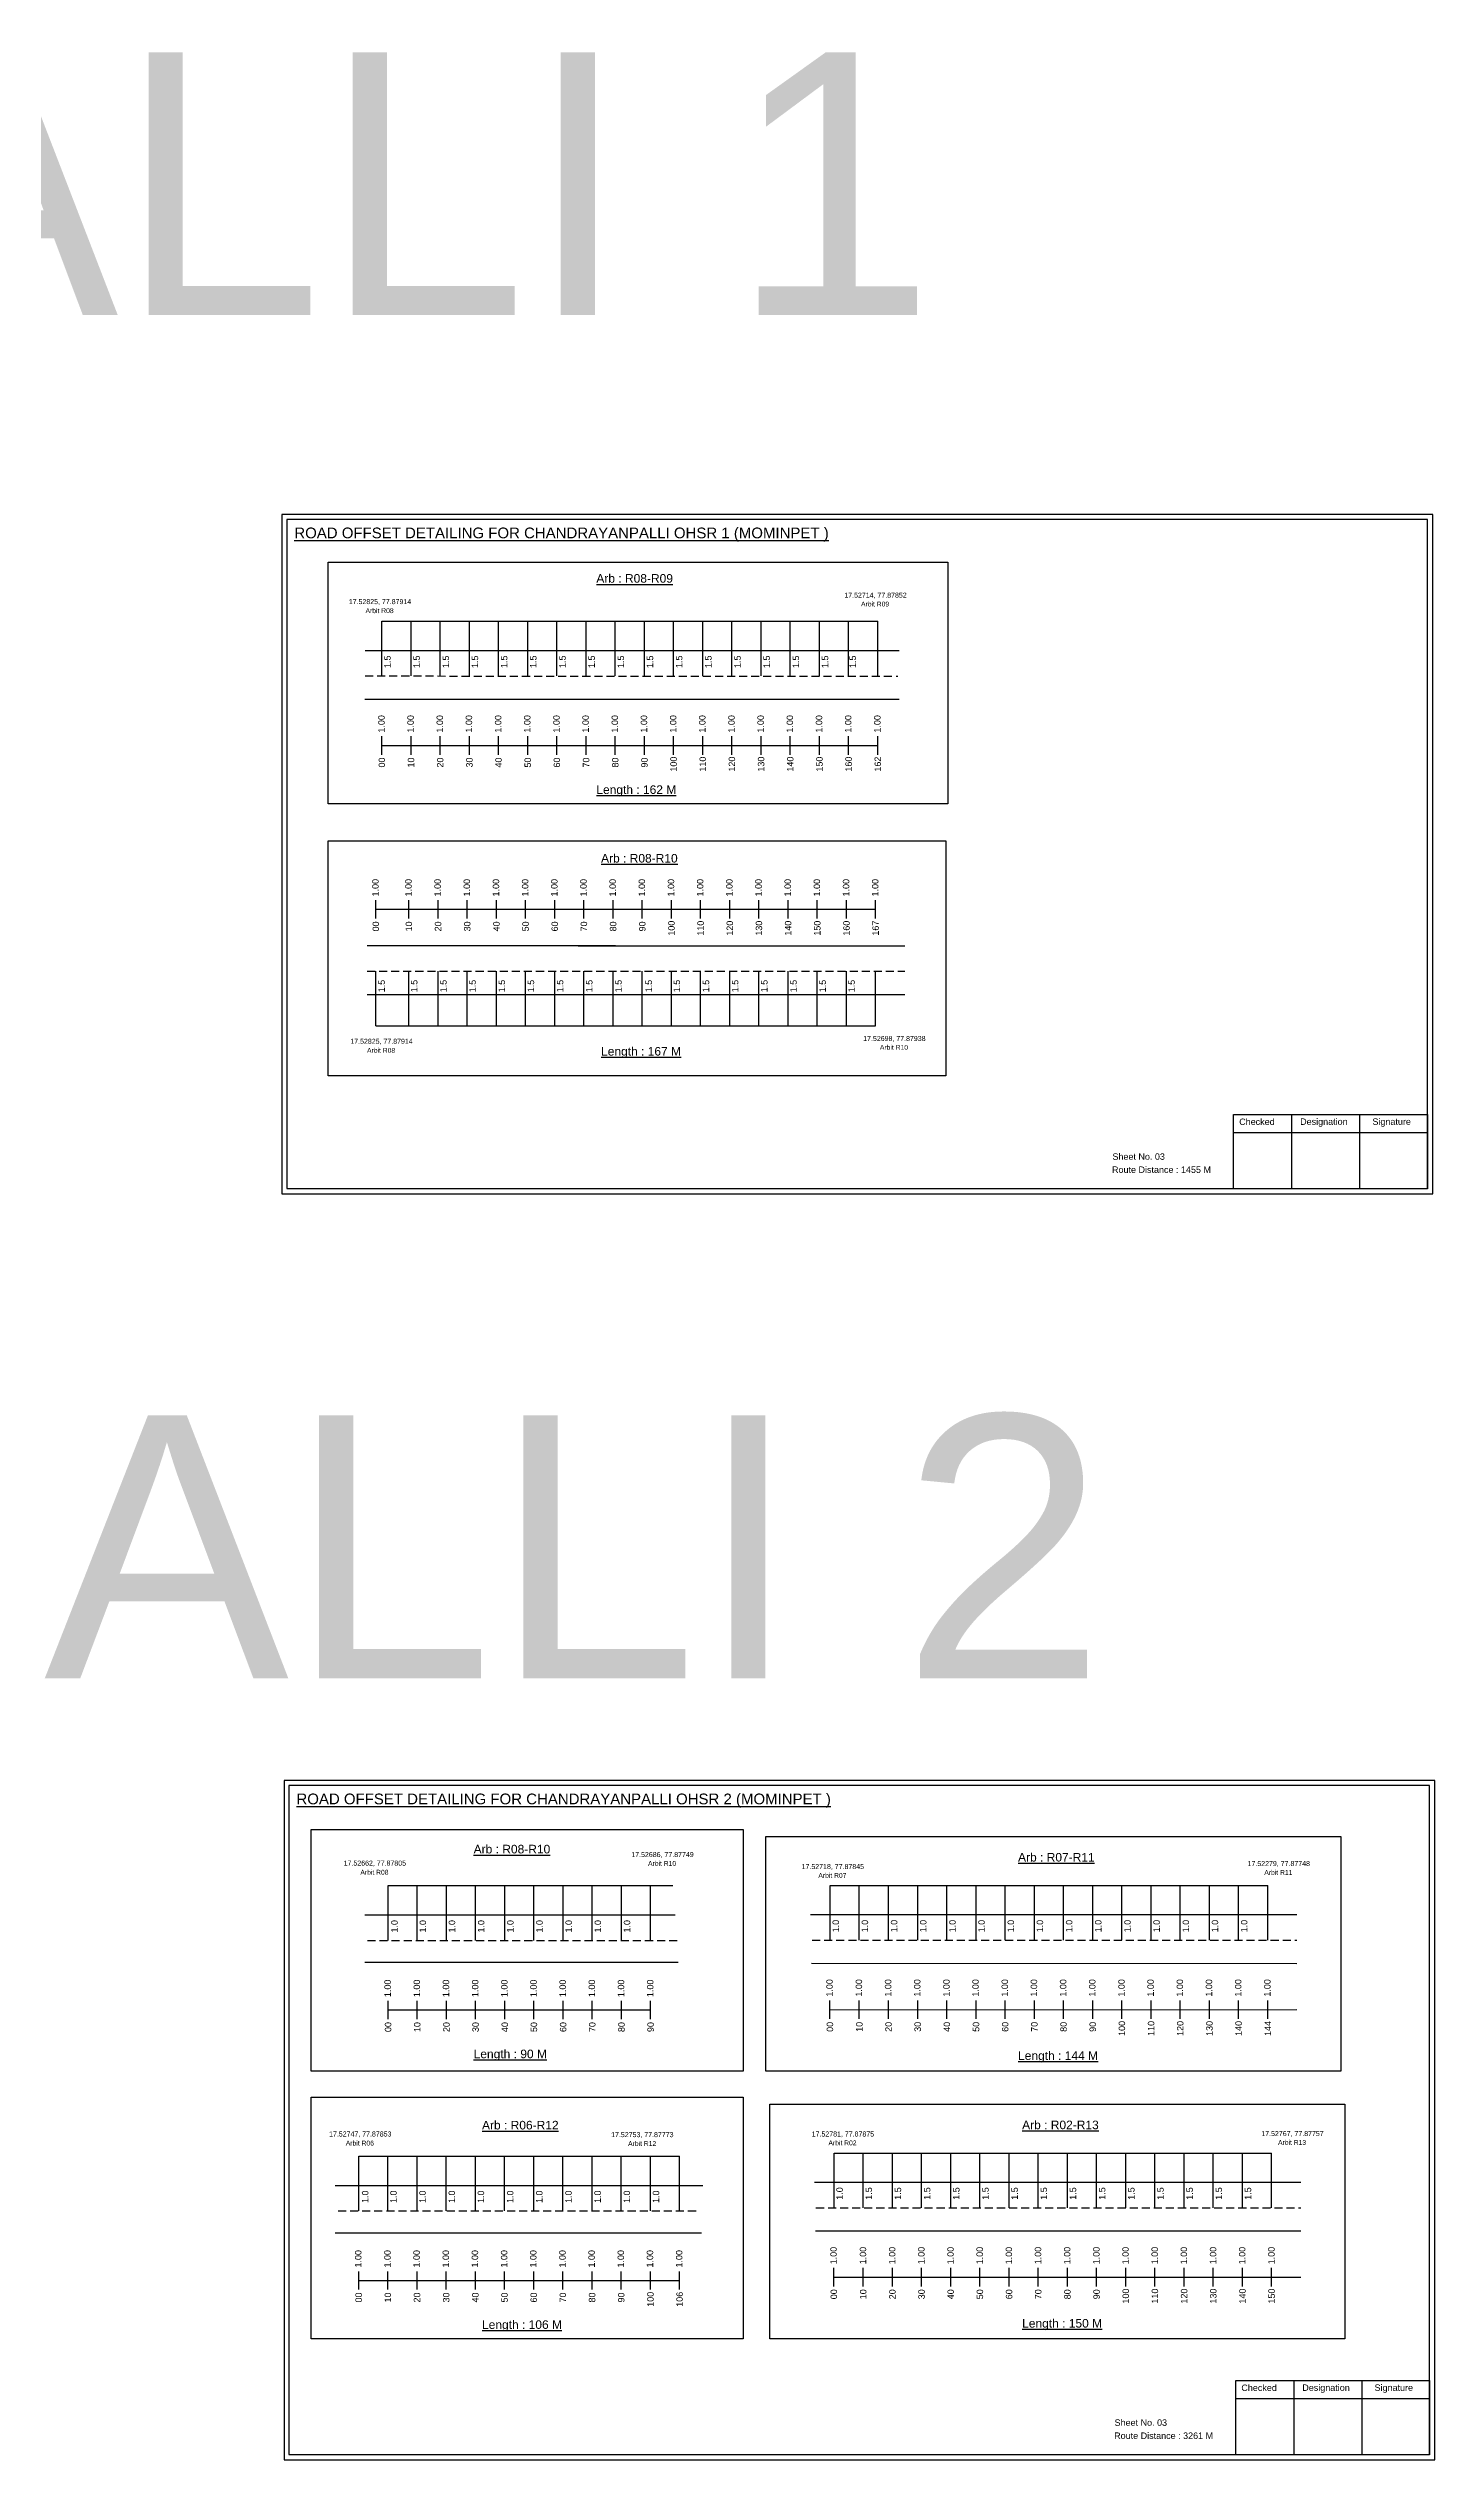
# Model space of a CAD drawing. Header units: inches. Extents: x 396 to 3839, y 6 to 2803.
# Drawn here: x 1781 to 2428, y 6 to 1130 of the extents above; entities that cross this region are included whole.
import ezdxf

# ---------------------------------------------------------------- set-up
doc = ezdxf.new("R2010")
doc.units = ezdxf.units.IN
doc.header["$MEASUREMENT"] = 0
doc.linetypes.add('DASHED2', pattern=[0.375, 0.25, -0.125])
doc.layers.add('PDF_Geometry', color=7, linetype='Continuous')
doc.layers.add('PDF_Text', color=5, linetype='Continuous')
doc.styles.add('PDF Arial', font='arial.ttf')
doc.styles.get("Standard").update_dxf_attribs({"font": 'arial.ttf'})

msp = doc.modelspace()

# ---------------------------------------------------------------- linework, layer by layer
at = {"color": 5}
for p, q in [((1936.9, 863.4), (2168.1, 863.4)), ((1934.1, 674.6), (2167.1, 674.6)), ((1939.8, 273.8), (2072.6, 273.8)), ((2145.9, 273.9), (2349.9, 273.9)), ((1926.1, 147.6), (2075.7, 147.6)), ((2147.7, 149.1), (2351.7, 149.1))]:
    msp.add_line(p, q, dxfattribs=at)
for p, q in [((1936.9, 837.8), (1936.9, 863.4)), ((1950.5, 837.8), (1950.5, 863.4)), ((1964.1, 837.8), (1964.1, 863.4)), ((1977.7, 837.8), (1977.7, 863.4)), ((1991.3, 837.8), (1991.3, 863.4)), ((2004.9, 837.8), (2004.9, 863.4)), ((2018.5, 837.8), (2018.5, 863.4)), ((2032.1, 837.8), (2032.1, 863.4)), ((2045.7, 837.8), (2045.7, 863.4)), ((2059.3, 837.8), (2059.3, 863.4)), ((2072.9, 837.8), (2072.9, 863.4)), ((2086.5, 837.8), (2086.5, 863.4)), ((2100.1, 837.8), (2100.1, 863.4)), ((2113.7, 837.8), (2113.7, 863.4)), ((2127.3, 837.8), (2127.3, 863.4)), ((2140.9, 837.8), (2140.9, 863.4)), ((2154.5, 837.8), (2154.5, 863.4)), ((2168.1, 837.8), (2168.1, 863.4)), ((1929.1, 849.7), (2018.5, 849.7)), ((2018.5, 849.7), (2168.1, 849.7)), ((2168.1, 849.7), (2178, 849.7)), ((1928.9, 827), (2178, 827)), ((2045.9, 712), (1930, 712)), ((2028.4, 712), (2180.7, 712)), ((1934.1, 674.6), (1934.1, 700.1)), ((1949.5, 674.6), (1949.5, 700.1)), ((1963.1, 674.6), (1963.1, 700.1)), ((1976.7, 674.6), (1976.7, 700.1)), ((1990.3, 674.6), (1990.3, 700.1)), ((2003.9, 674.6), (2003.9, 700.1)), ((2017.5, 674.6), (2017.5, 700.1)), ((2031.1, 674.6), (2031.1, 700.1)), ((2044.7, 674.6), (2044.7, 700.1)), ((2058.3, 674.6), (2058.3, 700.1)), ((2071.9, 674.6), (2071.9, 700.1)), ((2085.5, 674.6), (2085.5, 700.1)), ((2099.1, 674.6), (2099.1, 700.1)), ((2112.7, 674.6), (2112.7, 700.1)), ((2126.3, 674.6), (2126.3, 700.1)), ((2139.9, 674.6), (2139.9, 700.1)), ((2153.5, 674.6), (2153.5, 700.1)), ((2167.1, 674.6), (2167.1, 700.1)), ((1930, 689.3), (2180.7, 689.3)), ((1939.8, 248.2), (1939.8, 273.8)), ((1953.4, 248.2), (1953.4, 273.8)), ((1967, 248.2), (1967, 273.8)), ((1980.6, 248.2), (1980.6, 273.8)), ((1994.2, 248.2), (1994.2, 273.8)), ((2007.8, 248.2), (2007.8, 273.8)), ((2021.4, 248.2), (2021.4, 273.8)), ((2035, 248.2), (2035, 273.8)), ((2048.6, 248.2), (2048.6, 273.8)), ((2062.2, 248.2), (2062.2, 273.8)), ((2145.9, 248.4), (2145.9, 273.9)), ((2159.5, 248.4), (2159.5, 273.9)), ((2173.1, 248.4), (2173.1, 273.9)), ((2186.7, 248.4), (2186.7, 273.9)), ((2200.3, 248.4), (2200.3, 273.9)), ((2213.9, 248.4), (2213.9, 273.9)), ((2227.5, 248.4), (2227.5, 273.9)), ((2241.1, 248.4), (2241.1, 273.9)), ((2254.7, 248.4), (2254.7, 273.9)), ((2268.3, 248.4), (2268.3, 273.9)), ((2281.9, 248.4), (2281.9, 273.9)), ((2295.5, 248.4), (2295.5, 273.9)), ((2309.1, 248.4), (2309.1, 273.9)), ((2322.7, 248.4), (2322.7, 273.9)), ((2336.3, 248.4), (2336.3, 273.9)), ((2349.9, 248.4), (2349.9, 273.9)), ((1928.9, 260.1), (2073.7, 260.1)), ((2136.7, 260.3), (2363.5, 260.3)), ((2075.1, 237.9), (1928.9, 237.9)), ((2137.2, 237.6), (2363.5, 237.5)), ((1926.1, 122.1), (1926.1, 147.6)), ((1939.7, 122.1), (1939.7, 147.6)), ((1953.3, 122.1), (1953.3, 147.6)), ((1966.9, 122.1), (1966.9, 147.6)), ((1980.5, 122.1), (1980.5, 147.6)), ((1994.1, 122.1), (1994.1, 147.6)), ((2007.7, 122.1), (2007.7, 147.6)), ((2021.3, 122.1), (2021.3, 147.6)), ((2034.9, 122.1), (2034.9, 147.6)), ((2048.5, 122.1), (2048.5, 147.6)), ((2062.1, 122.1), (2062.1, 147.6)), ((2075.7, 122.1), (2075.7, 147.6)), ((2147.7, 123.6), (2147.7, 149.1)), ((2161.3, 123.6), (2161.3, 149.1)), ((2174.9, 123.6), (2174.9, 149.1)), ((2188.5, 123.6), (2188.5, 149.1)), ((2202.1, 123.6), (2202.1, 149.1)), ((2215.7, 123.6), (2215.7, 149.1)), ((2229.3, 123.6), (2229.3, 149.1)), ((2242.9, 123.6), (2242.9, 149.1)), ((2256.5, 123.6), (2256.5, 149.1)), ((2270.1, 123.6), (2270.1, 149.1)), ((2283.7, 123.6), (2283.7, 149.1)), ((2297.3, 123.6), (2297.3, 149.1)), ((2310.9, 123.6), (2310.9, 149.1)), ((2324.5, 123.6), (2324.5, 149.1)), ((2338.1, 123.6), (2338.1, 149.1)), ((2351.7, 123.6), (2351.7, 149.1)), ((2138.6, 135.5), (2365.3, 135.5)), ((1915.2, 134), (2086.6, 134)), ((2139, 112.8), (2365.3, 112.8)), ((2085.9, 111.8), (1915.2, 111.8))]:
    msp.add_line(p, q)
at = {"linetype": 'DASHED2', "ltscale": 15}
for p, q in [((1929.1, 837.8), (2177.4, 837.7)), ((1930, 700.1), (2180.7, 700.1)), ((1930.2, 248.2), (2074.6, 248.2)), ((2137.5, 248.4), (2363.5, 248.4)), ((1916.5, 122.1), (2084.1, 122.1)), ((2139.3, 123.6), (2365.3, 123.6))]:
    msp.add_line(p, q, dxfattribs=at)
at = {"color": 217, "true_color": 0x93278f}
for p, q in [((1936.9, 801.1), (1936.9, 809.7)), ((1950.5, 801.1), (1950.5, 809.7)), ((1964.1, 801.1), (1964.1, 809.7)), ((1977.7, 801.1), (1977.7, 809.7)), ((1991.3, 801.1), (1991.3, 809.7)), ((2004.9, 801.1), (2004.9, 809.7)), ((2018.5, 801.1), (2018.5, 809.7)), ((2032.1, 801.1), (2032.1, 809.7)), ((2045.7, 801.1), (2045.7, 809.7)), ((2059.3, 801.1), (2059.3, 809.7)), ((2072.9, 801.1), (2072.9, 809.7)), ((2086.5, 801.1), (2086.5, 809.7)), ((2100.1, 801.1), (2100.1, 809.7)), ((2113.7, 801.1), (2113.7, 809.7)), ((2127.3, 801.1), (2127.3, 809.7)), ((2140.9, 801.1), (2140.9, 809.7)), ((2154.5, 801.1), (2154.5, 809.7)), ((2168.1, 801.1), (2168.1, 809.7)), ((1936.9, 805.4), (2168.1, 805.4)), ((1934.1, 724.7), (1934.1, 733.3)), ((1949.5, 724.7), (1949.5, 733.3)), ((1963.1, 724.7), (1963.1, 733.3)), ((1976.7, 724.7), (1976.7, 733.3)), ((1990.3, 724.7), (1990.3, 733.3)), ((2003.9, 724.7), (2003.9, 733.3)), ((2017.5, 724.7), (2017.5, 733.3)), ((2031.1, 724.7), (2031.1, 733.3)), ((2044.7, 724.7), (2044.7, 733.3)), ((2058.3, 724.7), (2058.3, 733.3)), ((2071.9, 724.7), (2071.9, 733.3)), ((2085.5, 724.7), (2085.5, 733.3)), ((2099.1, 724.7), (2099.1, 733.3)), ((2112.7, 724.7), (2112.7, 733.3)), ((2126.3, 724.7), (2126.3, 733.3)), ((2139.9, 724.7), (2139.9, 733.3)), ((2153.5, 724.7), (2153.5, 733.3)), ((2167.1, 724.7), (2167.1, 733.3)), ((1934.1, 729), (2167.1, 729)), ((1939.8, 211.5), (1939.8, 220.1)), ((1939.8, 215.8), (2062.2, 215.8)), ((1953.4, 211.5), (1953.4, 220.1)), ((1967, 211.5), (1967, 220.1)), ((1980.6, 211.5), (1980.6, 220.1)), ((1994.2, 211.5), (1994.2, 220.1)), ((2007.8, 211.5), (2007.8, 220.1)), ((2021.4, 211.5), (2021.4, 220.1)), ((2035, 211.5), (2035, 220.1)), ((2048.6, 211.5), (2048.6, 220.1)), ((2062.2, 211.5), (2062.2, 220.1)), ((2145.8, 211.7), (2145.8, 220.2)), ((2145.9, 215.9), (2363.5, 216)), ((2159.5, 211.7), (2159.5, 220.2)), ((2173.1, 211.7), (2173.1, 220.2)), ((2186.7, 211.7), (2186.7, 220.2)), ((2200.3, 211.7), (2200.3, 220.2)), ((2213.9, 211.7), (2213.9, 220.2)), ((2227.5, 211.7), (2227.5, 220.2)), ((2241.1, 211.7), (2241.1, 220.2)), ((2254.7, 211.7), (2254.7, 220.2)), ((2268.3, 211.7), (2268.3, 220.2)), ((2281.9, 211.7), (2281.9, 220.2)), ((2295.5, 211.7), (2295.5, 220.2)), ((2309.1, 211.7), (2309.1, 220.2)), ((2322.7, 211.7), (2322.7, 220.2)), ((2336.3, 211.7), (2336.3, 220.2)), ((2349.9, 211.7), (2349.9, 220.2)), ((1926.1, 85.4), (1926.1, 93.9)), ((1939.7, 85.4), (1939.7, 93.9)), ((1953.3, 85.4), (1953.3, 93.9)), ((1966.9, 85.4), (1966.9, 93.9)), ((1980.5, 85.4), (1980.5, 93.9)), ((1994.1, 85.4), (1994.1, 93.9)), ((2007.7, 85.4), (2007.7, 93.9)), ((2021.3, 85.4), (2021.3, 93.9)), ((2034.9, 85.4), (2034.9, 93.9)), ((2048.5, 85.4), (2048.5, 93.9)), ((2062.1, 85.4), (2062.1, 93.9)), ((2075.7, 85.4), (2075.7, 93.9)), ((2147.6, 86.9), (2147.6, 95.5)), ((2147.7, 91.2), (2365.3, 91.2)), ((2161.3, 86.9), (2161.3, 95.5)), ((2174.9, 86.9), (2174.9, 95.5)), ((2188.5, 86.9), (2188.5, 95.5)), ((2202.1, 86.9), (2202.1, 95.5)), ((2215.7, 86.9), (2215.7, 95.5)), ((2229.3, 86.9), (2229.3, 95.5)), ((2242.9, 86.9), (2242.9, 95.5)), ((2256.5, 86.9), (2256.5, 95.5)), ((2270.1, 86.9), (2270.1, 95.5)), ((2283.7, 86.9), (2283.7, 95.5)), ((2297.3, 86.9), (2297.3, 95.5)), ((2310.9, 86.9), (2310.9, 95.5)), ((2324.5, 86.9), (2324.5, 95.5)), ((2338.1, 86.9), (2338.1, 95.5)), ((2351.7, 86.9), (2351.7, 95.5)), ((1926.1, 89.7), (2075.7, 89.7))]:
    msp.add_line(p, q, dxfattribs=at)
for points in [[(1911.9, 890.8), (2200.8, 890.8), (2200.8, 778.2), (1911.9, 778.2)], [(1911.9, 760.9), (2199.8, 760.9), (2199.8, 651.3), (1911.9, 651.3)], [(1904, 299.9), (2105.3, 299.9), (2105.3, 187.2), (1904, 187.2)], [(2115.9, 296.7), (2384, 296.7), (2384, 187.2), (2115.9, 187.2)], [(1904, 175.1), (2105.3, 175.1), (2105.3, 62.4), (1904, 62.4)], [(2117.8, 171.9), (2385.8, 171.9), (2385.8, 62.4), (2117.8, 62.4)]]:
    msp.add_lwpolyline(points, close=True)
at = {"layer": 'PDF_Geometry'}
for points in [[(1890.3, 913.1), (1890.3, 596.4), (2426.8, 596.4), (2426.8, 913.1)], [(1892.6, 910.8), (1892.6, 598.8), (2424.4, 598.8), (2424.4, 910.8)], [(1891.3, 322.8), (1891.3, 6.1), (2427.8, 6.1), (2427.8, 322.8)], [(1893.6, 320.5), (1893.6, 8.5), (2425.3, 8.5), (2425.3, 320.5)]]:
    msp.add_lwpolyline(points, close=True, dxfattribs=at)
at = {"layer": 'PDF_Geometry', "color": 242, "true_color": 0xcc1f26}
for points in [[(2424.4, 598.7), (2334, 598.7), (2334, 633.3), (2424.4, 633.3)], [(2425.3, 8.4), (2335, 8.4), (2335, 43), (2425.3, 43)]]:
    msp.add_lwpolyline(points, close=True, dxfattribs=at)
for points in [[(2361, 633.3), (2361, 598.7)], [(2392.7, 633.3), (2392.7, 598.7)], [(2334, 625), (2424.4, 625)], [(2335, 34.6), (2425.3, 34.6)], [(2362, 43), (2362, 8.4)], [(2393.7, 43), (2393.7, 8.4)]]:
    msp.add_lwpolyline(points, dxfattribs=at)

# ---------------------------------------------------------------- texts
for s, height, p in [('CHANDRAYANPALLI 1', 122.535, (387.5, 1006.1)), ('Sheet No. 03', 3, (2277.5, 612.2)), ('Route Distance : 1455 M', 3, (2277.3, 606.1)), ('CHANDRAYANPALLI 2', 122.535, (467, 370.5)), ('Sheet No. 03', 3, (2278.5, 21.9)), ('Route Distance : 3261 M', 3, (2278.3, 15.8))]:
    msp.add_text(s, height=height).set_placement(p)
at = {"color": 242, "true_color": 0xcd2027}
for s, height, p in [('%%UROAD OFFSET DETAILING FOR CHANDRAYANPALLI OHSR 1 (MOMINPET )', 5, (1896.1, 902)), ('%%UArb : R08-R09', 4, (2036.9, 881.3)), ('%%ULength : 162 M', 4, (2036.9, 782.8)), ('%%UArb : R08-R10', 4, (2039.1, 750.8)), ('%%ULength : 167 M', 4, (2039.1, 660.8)), ('%%UROAD OFFSET DETAILING FOR CHANDRAYANPALLI OHSR 2 (MOMINPET )', 5, (1897.1, 311.7)), ('%%UArb : R08-R10', 4, (1979.7, 288.8)), ('%%UArb : R07-R11', 4, (2233.5, 285)), ('%%ULength : 90 M', 4, (1979.7, 193.3)), ('%%ULength : 144 M', 4, (2233.5, 192.5)), ('%%UArb : R06-R12', 4, (1983.6, 160.1)), ('%%UArb : R02-R13', 4, (2235.4, 160.2)), ('%%ULength : 106 M', 4, (1983.6, 67.1)), ('%%ULength : 150 M', 4, (2235.4, 67.7))]:
    msp.add_text(s, height=height, dxfattribs=at).set_placement(p)
at = {"color": 5}
for s, height, p in [('17.52825, 77.87914', 2.34, (1921.5, 871.3)), ('Arbit R08', 2.25, (1929.3, 867.1)), ('17.52714, 77.87852', 2.34, (2152.5, 874.3)), ('Arbit R09', 2.25, (2160.3, 870.2)), ('17.52825, 77.87914', 2.34, (1922.2, 666.3)), ('Arbit R08', 2.25, (1930, 662.1)), ('17.52698, 77.87938', 2.34, (2161.3, 667.6)), ('Arbit R10', 2.25, (2169.1, 663.5)), ('17.52662, 77.87805', 2.34, (1919.1, 283.1)), ('Arbit R08', 2.25, (1926.9, 278.9)), ('17.52686, 77.87749', 2.34, (2053.2, 287.1)), ('Arbit R10', 2.25, (2061, 283)), ('17.52718, 77.87845', 2.34, (2132.6, 281.5)), ('17.52279, 77.87748', 2.34, (2340.5, 282.9)), ('Arbit R11', 2.25, (2348.3, 278.8)), ('Arbit R07', 2.25, (2140.4, 277.4)), ('17.52747, 77.87853', 2.34, (1912.3, 156.8)), ('17.52753, 77.87773', 2.34, (2043.8, 156.5)), ('17.52781, 77.87875', 2.34, (2137.3, 156.8)), ('17.52767, 77.87757', 2.34, (2346.9, 157)), ('Arbit R06', 2.25, (1920.1, 152.6)), ('Arbit R12', 2.25, (2051.7, 152.4)), ('Arbit R02', 2.25, (2145.1, 152.7)), ('Arbit R13', 2.25, (2354.7, 152.9))]:
    msp.add_text(s, height=height, dxfattribs=at).set_placement(p)
for s, p in [('1.5', (1941, 841.5)), ('1.5', (1954.6, 841.5)), ('1.5', (1968.2, 841.5)), ('1.5', (1981.8, 841.5)), ('1.5', (1995.4, 841.5)), ('1.5', (2009, 841.5)), ('1.5', (2022.6, 841.5)), ('1.5', (2036.2, 841.5)), ('1.5', (2049.8, 841.5)), ('1.5', (2063.4, 841.5)), ('1.5', (2077, 841.5)), ('1.5', (2090.6, 841.5)), ('1.5', (2104.2, 841.5)), ('1.5', (2117.8, 841.5)), ('1.5', (2131.4, 841.5)), ('1.5', (2145, 841.5)), ('1.5', (2157.9, 841.5)), ('1.5', (1938.3, 690.3)), ('1.5', (1953.5, 690.3)), ('1.5', (1967.1, 690.3)), ('1.5', (1980.7, 690.3)), ('1.5', (1994.3, 690.3)), ('1.5', (2007.9, 690.3)), ('1.5', (2021.5, 690.3)), ('1.5', (2035.1, 690.3)), ('1.5', (2048.7, 690.3)), ('1.5', (2062.8, 690.3)), ('1.5', (2075.9, 690.3)), ('1.5', (2089.5, 690.3)), ('1.5', (2103.1, 690.3)), ('1.5', (2116.7, 690.3)), ('1.5', (2130.3, 690.3)), ('1.5', (2143.9, 690.3)), ('1.5', (2157.4, 690.3)), ('1.0', (1944.3, 251.9)), ('1.0', (1957.5, 251.9)), ('1.0', (1971.1, 251.9)), ('1.0', (1984.7, 251.9)), ('1.0', (1998.3, 251.9)), ('1.0', (2011.9, 251.9)), ('1.0', (2025.5, 251.9)), ('1.0', (2039.1, 251.9)), ('1.0', (2052.7, 251.9)), ('1.0', (2150, 252)), ('1.0', (2163.6, 252)), ('1.0', (2177.2, 252)), ('1.0', (2190.8, 252)), ('1.0', (2204.4, 252)), ('1.0', (2218, 252)), ('1.0', (2231.6, 252)), ('1.0', (2245.2, 252)), ('1.0', (2258.8, 252)), ('1.0', (2272.4, 252)), ('1.0', (2286, 252)), ('1.0', (2299.6, 252)), ('1.0', (2313.2, 252)), ('1.0', (2326.8, 252)), ('1.0', (2340.4, 252)), ('1.0', (1930.6, 125.8)), ('1.0', (1943.8, 125.8)), ('1.0', (1957.4, 125.8)), ('1.0', (1971, 125.8)), ('1.0', (1984.6, 125.8)), ('1.0', (1998.2, 125.8)), ('1.0', (2011.8, 125.8)), ('1.0', (2025.4, 125.8)), ('1.0', (2039, 125.8)), ('1.0', (2052.6, 125.8)), ('1.0', (2066.2, 125.8)), ('1.0', (2151.8, 127.3)), ('1.5', (2165.4, 127.3)), ('1.5', (2179, 127.3)), ('1.5', (2192.6, 127.3)), ('1.5', (2206.2, 127.3)), ('1.5', (2219.8, 127.3)), ('1.5', (2233.4, 127.3)), ('1.5', (2247, 127.3)), ('1.5', (2260.6, 127.3)), ('1.5', (2274.2, 127.3)), ('1.5', (2287.8, 127.3)), ('1.5', (2301.4, 127.3)), ('1.5', (2315, 127.3)), ('1.5', (2328.6, 127.3)), ('1.5', (2342.2, 127.3))]:
    msp.add_text(s, height=3, rotation=90).set_placement(p)
at = {"color": 217, "true_color": 0x93278f}
for s, p in [('1.00', (1938.2, 811.4)), ('1.00', (1951.8, 811.4)), ('1.00', (1965.4, 811.4)), ('1.00', (1979, 811.4)), ('1.00', (1992.6, 811.4)), ('1.00', (2006.2, 811.4)), ('1.00', (2019.8, 811.4)), ('1.00', (2033.4, 811.4)), ('1.00', (2047, 811.4)), ('1.00', (2060.6, 811.4)), ('1.00', (2074.2, 811.4)), ('1.00', (2087.8, 811.4)), ('1.00', (2101.4, 811.4)), ('1.00', (2115, 811.4)), ('1.00', (2128.6, 811.4)), ('1.00', (2142.2, 811.4)), ('1.00', (2155.8, 811.4)), ('1.00', (2169.4, 811.4)), ('00', (1938.4, 795.1)), ('10', (1952, 795.1)), ('20', (1965.6, 795.1)), ('30', (1979.2, 795.1)), ('40', (1992.8, 795.1)), ('50', (2006.4, 795.1)), ('60', (2020, 795.1)), ('70', (2033.6, 795.1)), ('80', (2047.2, 795.1)), ('90', (2060.8, 795.1)), ('100', (2074.4, 793.2)), ('110', (2088, 793.2)), ('120', (2101.6, 793.2)), ('130', (2115.2, 793.2)), ('140', (2128.8, 793.2)), ('150', (2142.4, 793.2)), ('160', (2156, 793.2)), ('162', (2169.6, 793.2)), ('1.00', (1935.4, 735)), ('1.00', (1950.8, 735)), ('1.00', (1964.4, 735)), ('1.00', (1978, 735)), ('1.00', (1991.6, 735)), ('1.00', (2005.2, 735)), ('1.00', (2018.8, 735)), ('1.00', (2032.4, 735)), ('1.00', (2046, 735)), ('1.00', (2059.6, 735)), ('1.00', (2073.2, 735)), ('1.00', (2086.8, 735)), ('1.00', (2100.4, 735)), ('1.00', (2114, 735)), ('1.00', (2127.6, 735)), ('1.00', (2141.2, 735)), ('1.00', (2154.8, 735)), ('1.00', (2168.4, 735)), ('00', (1935.6, 718.7)), ('10', (1951, 718.7)), ('20', (1964.6, 718.7)), ('30', (1978.2, 718.7)), ('40', (1991.8, 718.7)), ('50', (2005.4, 718.7)), ('60', (2019, 718.7)), ('70', (2032.6, 718.7)), ('80', (2046.2, 718.7)), ('90', (2059.8, 718.7)), ('100', (2073.4, 716.7)), ('110', (2087, 716.7)), ('120', (2100.6, 716.7)), ('130', (2114.2, 716.7)), ('140', (2127.8, 716.7)), ('150', (2141.4, 716.7)), ('160', (2155, 716.7)), ('167', (2168.6, 716.7)), ('1.00', (1941.1, 221.8)), ('1.00', (1954.7, 221.8)), ('1.00', (1968.3, 221.8)), ('1.00', (1981.9, 221.8)), ('1.00', (1995.5, 221.8)), ('1.00', (2009.1, 221.8)), ('1.00', (2022.7, 221.8)), ('1.00', (2036.3, 221.8)), ('1.00', (2049.9, 221.8)), ('1.00', (2063.5, 221.8)), ('1.00', (2147.1, 222)), ('1.00', (2160.8, 222)), ('1.00', (2174.4, 222)), ('1.00', (2188, 222)), ('1.00', (2201.6, 222)), ('1.00', (2215.2, 222)), ('1.00', (2228.8, 222)), ('1.00', (2242.4, 222)), ('1.00', (2256, 222)), ('1.00', (2269.6, 222)), ('1.00', (2283.2, 222)), ('1.00', (2296.8, 222)), ('1.00', (2310.4, 222)), ('1.00', (2324, 222)), ('1.00', (2337.6, 222)), ('1.00', (2351.2, 222)), ('00', (1941.3, 205.5)), ('10', (1954.9, 205.5)), ('20', (1968.5, 205.5)), ('30', (1982.1, 205.5)), ('40', (1995.7, 205.5)), ('50', (2009.3, 205.5)), ('60', (2022.9, 205.5)), ('70', (2036.5, 205.5)), ('80', (2050.1, 205.5)), ('90', (2063.7, 205.5)), ('00', (2147.3, 205.6)), ('10', (2161, 205.6)), ('20', (2174.6, 205.6)), ('30', (2188.2, 205.6)), ('40', (2201.8, 205.6)), ('50', (2215.4, 205.6)), ('60', (2229, 205.6)), ('70', (2242.6, 205.6)), ('80', (2256.2, 205.6)), ('90', (2269.8, 205.6)), ('100', (2283.4, 203.7)), ('110', (2297, 203.7)), ('120', (2310.6, 203.7)), ('130', (2324.2, 203.7)), ('140', (2337.8, 203.7)), ('144', (2351.4, 203.7)), ('1.00', (1927.4, 95.7)), ('1.00', (1941, 95.7)), ('1.00', (1954.6, 95.7)), ('1.00', (1968.2, 95.7)), ('1.00', (1981.8, 95.7)), ('1.00', (1995.4, 95.7)), ('1.00', (2009, 95.7)), ('1.00', (2022.6, 95.7)), ('1.00', (2036.2, 95.7)), ('1.00', (2049.8, 95.7)), ('1.00', (2063.4, 95.7)), ('1.00', (2077, 95.7)), ('1.00', (2149, 97.2)), ('1.00', (2162.7, 97.2)), ('1.00', (2176.3, 97.2)), ('1.00', (2189.9, 97.2)), ('1.00', (2203.5, 97.2)), ('1.00', (2217.1, 97.2)), ('1.00', (2230.7, 97.2)), ('1.00', (2244.3, 97.2)), ('1.00', (2257.9, 97.2)), ('1.00', (2271.5, 97.2)), ('1.00', (2285.1, 97.2)), ('1.00', (2298.7, 97.2)), ('1.00', (2312.3, 97.2)), ('1.00', (2325.9, 97.2)), ('1.00', (2339.5, 97.2)), ('1.00', (2353.1, 97.2)), ('00', (1927.6, 79.4)), ('10', (1941.2, 79.4)), ('20', (1954.8, 79.4)), ('30', (1968.4, 79.4)), ('40', (1982, 79.4)), ('50', (1995.6, 79.4)), ('60', (2009.2, 79.4)), ('70', (2022.8, 79.4)), ('80', (2036.4, 79.4)), ('90', (2050, 79.4)), ('100', (2063.6, 77.4)), ('106', (2077.2, 77.4)), ('00', (2149.1, 80.9)), ('10', (2162.8, 80.9)), ('20', (2176.4, 80.9)), ('30', (2190, 80.9)), ('40', (2203.6, 80.9)), ('50', (2217.2, 80.9)), ('60', (2230.8, 80.9)), ('70', (2244.4, 80.9)), ('80', (2258, 80.9)), ('90', (2271.6, 80.9)), ('100', (2285.2, 78.9)), ('110', (2298.8, 78.9)), ('120', (2312.4, 78.9)), ('130', (2326, 78.9)), ('140', (2339.6, 78.9)), ('150', (2353.2, 78.9))]:
    msp.add_text(s, height=3, rotation=90, dxfattribs=at).set_placement(p)
at = {"layer": 'PDF_Text', "color": 7, "attachment_point": 7, "style": 'PDF Arial'}
for s, insert, char_height in [('Checked', (2336.6, 628.4), 3), ('Designation', (2365, 627.6), 3.001), ('Signature', (2398.7, 627.6), 3), ('Checked', (2337.6, 38.1), 3), ('Designation', (2366, 37.3), 3.001), ('Signature', (2399.7, 37.3), 3)]:
    msp.add_mtext(s, dxfattribs=dict(at, insert=insert, char_height=char_height))

doc.saveas('drawing.dxf')
